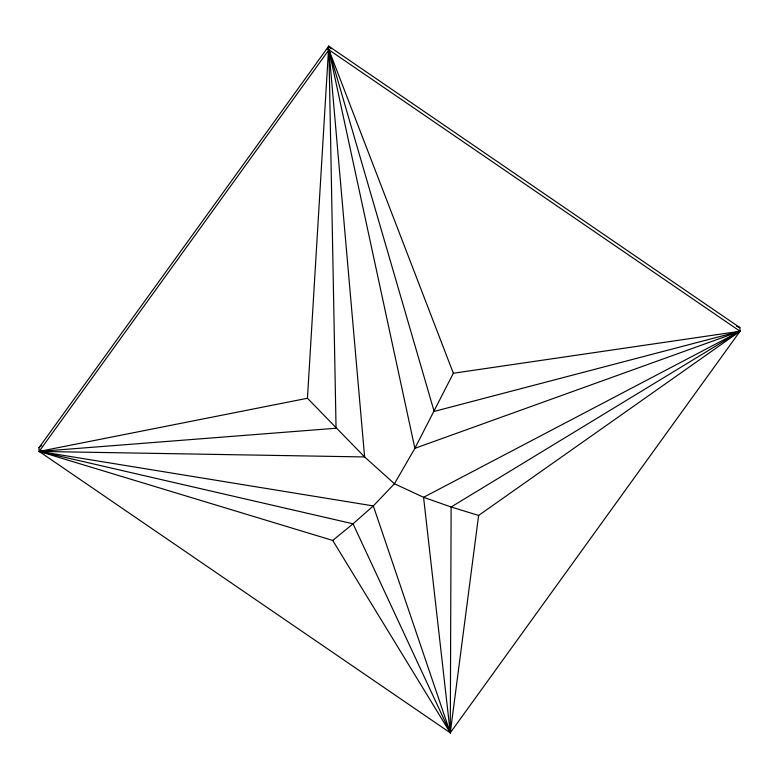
<?xml version="1.0" encoding="UTF-8"?>
<svg xmlns="http://www.w3.org/2000/svg" width="779" height="779" viewBox="0 0 779 779"><rect width="100%" height="100%" fill="white"/><g stroke="black" fill="none" stroke-linecap="round" stroke-linejoin="round"><path stroke-width="1.17" d="M478.618 515.435L450.281 732.835L332.711 540.441L39.145 451.421L328.913 49.846L740.05 331.26L478.618 515.435L451.129 507.002L423.572 497.304L394.437 483.749L364.611 456.942L307.442 398.264L328.719 46.165L739.855 327.579L740.05 331.26L450.281 732.835L39.145 451.421L38.95 447.74L328.719 46.165L331.114 48.853M327.472 49.476L328.719 46.165M453.349 373.248L740.05 331.26L451.129 507.002L450.281 732.835L353.043 523.809L39.145 451.421L336.061 428.236L328.913 49.846L453.349 373.248L414.876 448.324L394.437 483.749L373.316 505.922L353.043 523.809L332.711 540.441M38.95 447.74L41.657 445.374M39.145 451.421L364.611 456.942L328.913 49.846L434.146 411.419L740.05 331.26L423.572 497.304L450.281 732.835L373.316 505.922L39.145 451.421L307.442 398.264M740.05 331.26L414.876 448.324L328.913 49.846M736.564 326.245L739.855 327.579"/></g></svg>
